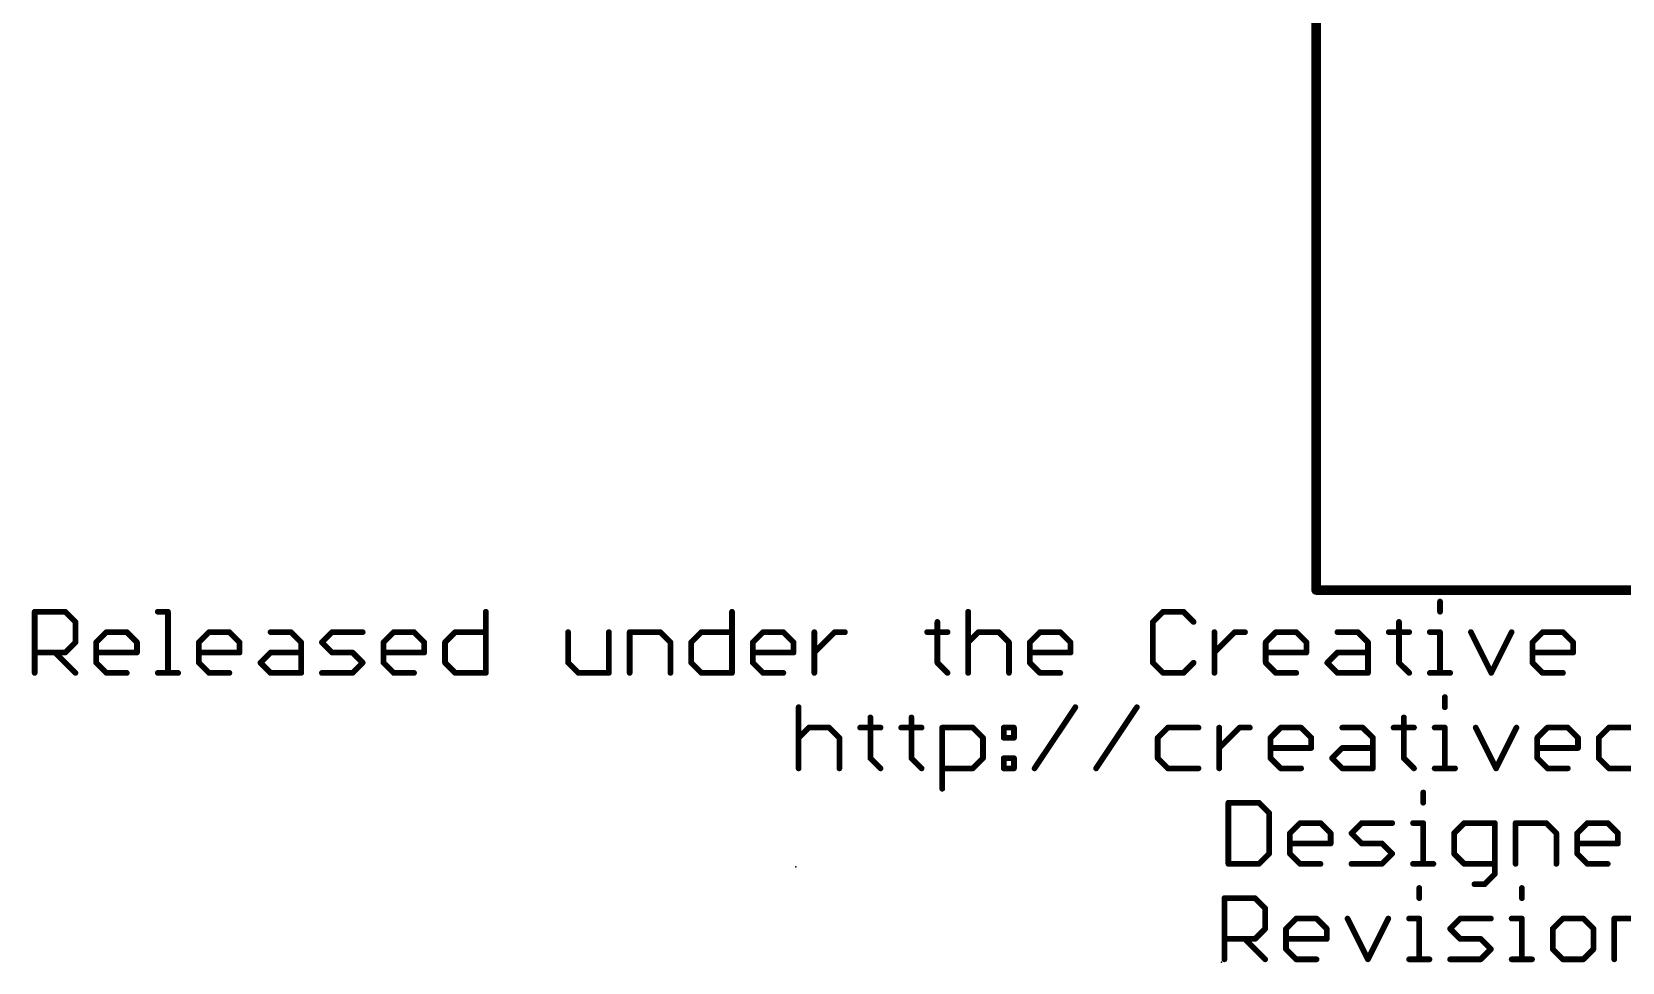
# Model space of a CAD drawing. Extents: x -25 to 82, y -26 to 60.
# Drawn here: x -24.66 to 17.64, y -25.4 to -0.65 of the extents above; entities that cross this region are included whole.
import ezdxf

# ---------------------------------------------------------------- set-up
doc = ezdxf.new("R2010")
doc.units = 0
for name, color, linetype in [('23', 53, 'CONTINUOUS'), ('27', 253, 'CONTINUOUS'), ('51', 53, 'CONTINUOUS')]:
    doc.layers.add(name, color=color, linetype=linetype)

msp = doc.modelspace()

# ---------------------------------------------------------------- linework, layer by layer
at = {"layer": '23'}
for p in [(-4.3405, -22.86), (6.985, -25.4)]:
    msp.add_point(p, dxfattribs=at)
at = {"layer": '27', "const_width": 0.1524}
for points in [[(-24.5843, -17.7038), (-24.5843, -16.0768)], [(-24.5843, -16.0768), (-23.7708, -16.0768)], [(-23.7708, -16.0768), (-23.4996, -16.348)], [(-21.3099, -16.0768), (-21.0388, -16.0768)], [(-21.0388, -16.0768), (-21.0388, -17.7038)], [(-12.5852, -16.0768), (-12.5852, -17.7038)], [(-6.0366, -16.0768), (-6.0366, -17.7038)], [(0.2459, -16.0768), (0.2459, -17.7038)], [(5.4286, -16.0768), (5.1574, -16.348)], [(5.9709, -16.0768), (5.4286, -16.0768)], [(6.2421, -16.348), (5.9709, -16.0768)], [(12.7958, -15.8056), (12.7958, -16.0768)], [(-23.4996, -16.348), (-23.4996, -16.8903)], [(-0.5743, -16.348), (-0.5743, -17.4326)], [(5.1574, -16.348), (5.1574, -17.4326)], [(11.7043, -16.348), (11.7043, -17.4326)], [(-23.4996, -16.8903), (-23.7708, -17.1615)], [(-22.9471, -16.8903), (-22.6759, -16.6191)], [(-22.9471, -17.4326), (-22.9471, -16.8903)], [(-22.6759, -16.6191), (-22.1336, -16.6191)], [(-22.1336, -16.6191), (-21.8624, -16.8903)], [(-21.8624, -16.8903), (-21.8624, -17.1615)], [(-20.2185, -16.8903), (-19.9473, -16.6191)], [(-20.2185, -17.4326), (-20.2185, -16.8903)], [(-19.9473, -16.6191), (-19.405, -16.6191)], [(-19.405, -16.6191), (-19.1338, -16.8903)], [(-19.1338, -16.8903), (-19.1338, -17.1615)], [(-18.3102, -16.6191), (-17.7679, -16.6191)], [(-17.7679, -16.6191), (-17.4967, -16.8903)], [(-17.4967, -16.8903), (-17.4967, -17.7038)], [(-16.9442, -16.8903), (-16.673, -16.6191)], [(-16.673, -17.1615), (-16.9442, -16.8903)], [(-16.673, -16.6191), (-15.8595, -16.6191)], [(-15.307, -16.8903), (-15.0359, -16.6191)], [(-15.307, -17.4326), (-15.307, -16.8903)], [(-15.0359, -16.6191), (-14.4935, -16.6191)], [(-14.4935, -16.6191), (-14.2224, -16.8903)], [(-14.2224, -16.8903), (-14.2224, -17.1615)], [(-13.6699, -16.8903), (-13.3987, -16.6191)], [(-13.6699, -17.4326), (-13.6699, -16.8903)], [(-13.3987, -16.6191), (-12.5852, -16.6191)], [(-10.3956, -16.6191), (-10.3956, -17.4326)], [(-9.3109, -17.7038), (-9.3109, -16.6191)], [(-8.7584, -17.7038), (-8.7584, -16.6191)], [(-8.7584, -16.6191), (-7.9449, -16.6191)], [(-7.9449, -16.6191), (-7.6738, -16.8903)], [(-7.6738, -16.8903), (-7.6738, -17.7038)], [(-7.1213, -16.8903), (-6.8501, -16.6191)], [(-7.1213, -17.4326), (-7.1213, -16.8903)], [(-6.8501, -16.6191), (-6.0366, -16.6191)], [(-5.4841, -16.8903), (-5.2129, -16.6191)], [(-5.4841, -17.4326), (-5.4841, -16.8903)], [(-5.2129, -16.6191), (-4.6706, -16.6191)], [(-4.6706, -16.6191), (-4.3994, -16.8903)], [(-4.3994, -16.8903), (-4.3994, -17.1615)], [(-3.8469, -17.7038), (-3.8469, -16.6191)], [(-3.8469, -17.1615), (-3.3046, -16.6191)], [(-3.3046, -16.6191), (-3.0335, -16.6191)], [(-0.8455, -16.6191), (-0.3032, -16.6191)], [(0.2459, -16.8903), (0.5171, -16.6191)], [(0.5171, -16.6191), (1.0594, -16.6191)], [(1.0594, -16.6191), (1.3306, -16.8903)], [(1.3306, -16.8903), (1.3306, -17.7038)], [(1.8831, -16.8903), (2.1543, -16.6191)], [(1.8831, -17.4326), (1.8831, -16.8903)], [(2.1543, -16.6191), (2.6966, -16.6191)], [(2.6966, -16.6191), (2.9678, -16.8903)], [(2.9678, -16.8903), (2.9678, -17.1615)], [(6.7946, -17.7038), (6.7946, -16.6191)], [(6.7946, -17.1615), (7.3369, -16.6191)], [(7.3369, -16.6191), (7.6081, -16.6191)], [(8.1589, -16.8903), (8.43, -16.6191)], [(8.1589, -17.4326), (8.1589, -16.8903)], [(8.43, -16.6191), (8.9724, -16.6191)], [(8.9724, -16.6191), (9.2435, -16.8903)], [(9.2435, -16.8903), (9.2435, -17.1615)], [(10.0672, -16.6191), (10.6095, -16.6191)], [(10.6095, -16.6191), (10.8807, -16.8903)], [(10.8807, -16.8903), (10.8807, -17.7038)], [(11.4332, -16.6191), (11.9755, -16.6191)], [(12.5246, -16.6191), (12.7958, -16.6191)], [(12.7958, -16.6191), (12.7958, -17.7038)], [(13.6161, -16.6191), (14.1584, -17.7038)], [(14.1584, -17.7038), (14.7007, -16.6191)], [(15.2532, -16.8903), (15.5244, -16.6191)], [(15.2532, -17.4326), (15.2532, -16.8903)], [(15.5244, -16.6191), (16.0667, -16.6191)], [(16.0667, -16.6191), (16.3379, -16.8903)], [(16.3379, -16.8903), (16.3379, -17.1615)], [(-23.7708, -17.1615), (-24.5843, -17.1615)], [(-24.0419, -17.1615), (-23.4996, -17.7038)], [(-21.8624, -17.1615), (-22.9471, -17.1615)], [(-19.1338, -17.1615), (-20.2185, -17.1615)], [(-18.5814, -17.4326), (-18.3102, -17.1615)], [(-18.3102, -17.1615), (-17.4967, -17.1615)], [(-16.1307, -17.1615), (-16.673, -17.1615)], [(-15.8595, -17.4326), (-16.1307, -17.1615)], [(-14.2224, -17.1615), (-15.307, -17.1615)], [(-4.3994, -17.1615), (-5.4841, -17.1615)], [(2.9678, -17.1615), (1.8831, -17.1615)], [(9.2435, -17.1615), (8.1589, -17.1615)], [(9.796, -17.4326), (10.0672, -17.1615)], [(10.0672, -17.1615), (10.8807, -17.1615)], [(16.3379, -17.1615), (15.2532, -17.1615)], [(-22.6759, -17.7038), (-22.9471, -17.4326)], [(-22.1336, -17.7038), (-22.6759, -17.7038)], [(-21.3099, -17.7038), (-20.7676, -17.7038)], [(-19.9473, -17.7038), (-20.2185, -17.4326)], [(-19.405, -17.7038), (-19.9473, -17.7038)], [(-18.3102, -17.7038), (-18.5814, -17.4326)], [(-17.4967, -17.7038), (-18.3102, -17.7038)], [(-16.9442, -17.7038), (-16.1307, -17.7038)], [(-16.1307, -17.7038), (-15.8595, -17.4326)], [(-15.0359, -17.7038), (-15.307, -17.4326)], [(-14.4935, -17.7038), (-15.0359, -17.7038)], [(-13.3987, -17.7038), (-13.6699, -17.4326)], [(-12.5852, -17.7038), (-13.3987, -17.7038)], [(-10.3956, -17.4326), (-10.1244, -17.7038)], [(-10.1244, -17.7038), (-9.3109, -17.7038)], [(-6.8501, -17.7038), (-7.1213, -17.4326)], [(-6.0366, -17.7038), (-6.8501, -17.7038)], [(-5.2129, -17.7038), (-5.4841, -17.4326)], [(-4.6706, -17.7038), (-5.2129, -17.7038)], [(-0.5743, -17.4326), (-0.3032, -17.7038)], [(2.1543, -17.7038), (1.8831, -17.4326)], [(2.6966, -17.7038), (2.1543, -17.7038)], [(5.1574, -17.4326), (5.4286, -17.7038)], [(5.4286, -17.7038), (5.9709, -17.7038)], [(5.9709, -17.7038), (6.2421, -17.4326)], [(8.43, -17.7038), (8.1589, -17.4326)], [(8.9724, -17.7038), (8.43, -17.7038)], [(10.0672, -17.7038), (9.796, -17.4326)], [(10.8807, -17.7038), (10.0672, -17.7038)], [(11.7043, -17.4326), (11.9755, -17.7038)], [(12.5246, -17.7038), (13.0669, -17.7038)], [(15.5244, -17.7038), (15.2532, -17.4326)], [(16.0667, -17.7038), (15.5244, -17.7038)], [(-4.2643, -18.6168), (-4.2643, -20.2438)], [(2.0115, -20.2438), (3.0962, -18.6168)], [(3.6487, -20.2438), (4.7333, -18.6168)], [(12.9242, -18.3456), (12.9242, -18.6168)], [(-2.3559, -18.888), (-2.3559, -19.9726)], [(-1.2645, -18.888), (-1.2645, -19.9726)], [(11.8328, -18.888), (11.8328, -19.9726)], [(-4.2643, -19.4303), (-3.9931, -19.1591)], [(-3.9931, -19.1591), (-3.4508, -19.1591)], [(-3.4508, -19.1591), (-3.1796, -19.4303)], [(-3.1796, -19.4303), (-3.1796, -20.2438)], [(-2.6271, -19.1591), (-2.0848, -19.1591)], [(-1.5357, -19.1591), (-0.9933, -19.1591)], [(-0.4442, -20.7861), (-0.4442, -19.1591)], [(-0.4442, -19.1591), (0.3693, -19.1591)], [(0.3693, -19.1591), (0.6404, -19.4303)], [(0.6404, -19.4303), (0.6404, -19.9726)], [(1.1929, -19.1591), (1.4641, -19.1591)], [(1.1929, -19.4303), (1.1929, -19.1591)], [(1.4641, -19.4303), (1.1929, -19.4303)], [(1.4641, -19.1591), (1.4641, -19.4303)], [(5.557, -19.1591), (5.2858, -19.4303)], [(5.2858, -19.4303), (5.2858, -19.9726)], [(6.3705, -19.1591), (5.557, -19.1591)], [(6.923, -20.2438), (6.923, -19.1591)], [(6.923, -19.7015), (7.4653, -19.1591)], [(7.4653, -19.1591), (7.7365, -19.1591)], [(8.2873, -19.4303), (8.5584, -19.1591)], [(8.2873, -19.9726), (8.2873, -19.4303)], [(8.5584, -19.1591), (9.1008, -19.1591)], [(9.1008, -19.1591), (9.3719, -19.4303)], [(9.3719, -19.4303), (9.3719, -19.7015)], [(10.1956, -19.1591), (10.7379, -19.1591)], [(10.7379, -19.1591), (11.0091, -19.4303)], [(11.0091, -19.4303), (11.0091, -20.2438)], [(11.5616, -19.1591), (12.1039, -19.1591)], [(12.653, -19.1591), (12.9242, -19.1591)], [(12.9242, -19.1591), (12.9242, -20.2438)], [(13.7445, -19.1591), (14.2868, -20.2438)], [(14.2868, -20.2438), (14.8291, -19.1591)], [(15.3816, -19.4303), (15.6528, -19.1591)], [(15.3816, -19.9726), (15.3816, -19.4303)], [(15.6528, -19.1591), (16.1951, -19.1591)], [(16.1951, -19.1591), (16.4663, -19.4303)], [(16.4663, -19.4303), (16.4663, -19.7015)], [(17.2899, -19.1591), (17.0188, -19.4303)], [(17.0188, -19.4303), (17.0188, -19.9726)], [(18.1034, -19.1591), (17.2899, -19.1591)], [(9.3719, -19.7015), (8.2873, -19.7015)], [(9.9244, -19.9726), (10.1956, -19.7015)], [(10.1956, -19.7015), (11.0091, -19.7015)], [(16.4663, -19.7015), (15.3816, -19.7015)], [(-2.3559, -19.9726), (-2.0848, -20.2438)], [(-1.2645, -19.9726), (-0.9933, -20.2438)], [(0.3693, -20.2438), (-0.4442, -20.2438)], [(0.6404, -19.9726), (0.3693, -20.2438)], [(1.1929, -19.9726), (1.4641, -19.9726)], [(1.1929, -20.2438), (1.1929, -19.9726)], [(1.4641, -20.2438), (1.1929, -20.2438)], [(1.4641, -19.9726), (1.4641, -20.2438)], [(5.2858, -19.9726), (5.557, -20.2438)], [(5.557, -20.2438), (6.3705, -20.2438)], [(8.5584, -20.2438), (8.2873, -19.9726)], [(9.1008, -20.2438), (8.5584, -20.2438)], [(10.1956, -20.2438), (9.9244, -19.9726)], [(11.0091, -20.2438), (10.1956, -20.2438)], [(11.8328, -19.9726), (12.1039, -20.2438)], [(12.653, -20.2438), (13.1954, -20.2438)], [(15.6528, -20.2438), (15.3816, -19.9726)], [(16.1951, -20.2438), (15.6528, -20.2438)], [(17.0188, -19.9726), (17.2899, -20.2438)], [(17.2899, -20.2438), (18.1034, -20.2438)], [(7.1657, -21.1568), (7.1657, -22.7838)], [(7.9792, -21.1568), (7.1657, -21.1568)], [(8.2504, -21.428), (7.9792, -21.1568)], [(12.3484, -20.8856), (12.3484, -21.1568)], [(8.2504, -22.5126), (8.2504, -21.428)], [(8.8029, -21.9703), (9.0741, -21.6991)], [(8.8029, -22.5126), (8.8029, -21.9703)], [(9.0741, -21.6991), (9.6164, -21.6991)], [(9.6164, -21.6991), (9.8876, -21.9703)], [(9.8876, -21.9703), (9.8876, -22.2415)], [(10.4401, -21.9703), (10.7112, -21.6991)], [(10.7112, -22.2415), (10.4401, -21.9703)], [(10.7112, -21.6991), (11.5247, -21.6991)], [(12.0772, -21.6991), (12.3484, -21.6991)], [(12.3484, -21.6991), (12.3484, -22.7838)], [(13.4398, -21.6991), (13.1687, -21.9703)], [(13.1687, -21.9703), (13.1687, -22.5126)], [(14.2533, -21.6991), (13.4398, -21.6991)], [(14.2533, -23.055), (14.2533, -21.6991)], [(14.8058, -22.7838), (14.8058, -21.6991)], [(14.8058, -21.6991), (15.6193, -21.6991)], [(15.6193, -21.6991), (15.8905, -21.9703)], [(15.8905, -21.9703), (15.8905, -22.7838)], [(16.443, -21.9703), (16.7141, -21.6991)], [(16.443, -22.5126), (16.443, -21.9703)], [(16.7141, -21.6991), (17.2565, -21.6991)], [(17.2565, -21.6991), (17.5276, -21.9703)], [(17.5276, -21.9703), (17.5276, -22.2415)], [(9.8876, -22.2415), (8.8029, -22.2415)], [(11.2536, -22.2415), (10.7112, -22.2415)], [(11.5247, -22.5126), (11.2536, -22.2415)], [(17.5276, -22.2415), (16.443, -22.2415)], [(7.1657, -22.7838), (7.9792, -22.7838)], [(7.9792, -22.7838), (8.2504, -22.5126)], [(9.0741, -22.7838), (8.8029, -22.5126)], [(9.6164, -22.7838), (9.0741, -22.7838)], [(10.4401, -22.7838), (11.2536, -22.7838)], [(11.2536, -22.7838), (11.5247, -22.5126)], [(12.0772, -22.7838), (12.6195, -22.7838)], [(13.1687, -22.5126), (13.4398, -22.7838)], [(13.4398, -22.7838), (14.2533, -22.7838)], [(16.7141, -22.7838), (16.443, -22.5126)], [(17.2565, -22.7838), (16.7141, -22.7838)], [(13.711, -23.3261), (13.9821, -23.3261)], [(13.9821, -23.3261), (14.2533, -23.055)], [(7.0612, -25.3238), (7.0612, -23.6968)], [(7.0612, -23.6968), (7.8747, -23.6968)], [(7.8747, -23.6968), (8.1459, -23.968)], [(12.2438, -23.4256), (12.2438, -23.6968)], [(14.9724, -23.4256), (14.9724, -23.6968)], [(8.1459, -23.968), (8.1459, -24.5103)], [(8.1459, -24.5103), (7.8747, -24.7815)], [(8.6984, -24.5103), (8.9695, -24.2391)], [(8.6984, -25.0526), (8.6984, -24.5103)], [(8.9695, -24.2391), (9.5119, -24.2391)], [(9.5119, -24.2391), (9.783, -24.5103)], [(9.783, -24.5103), (9.783, -24.7815)], [(10.3355, -24.2391), (10.8778, -25.3238)], [(10.8778, -25.3238), (11.4202, -24.2391)], [(11.9727, -24.2391), (12.2438, -24.2391)], [(12.2438, -24.2391), (12.2438, -25.3238)], [(13.0641, -24.5103), (13.3353, -24.2391)], [(13.3353, -24.7815), (13.0641, -24.5103)], [(13.3353, -24.2391), (14.1488, -24.2391)], [(14.7013, -24.2391), (14.9724, -24.2391)], [(14.9724, -24.2391), (14.9724, -25.3238)], [(16.0639, -24.2391), (15.7927, -24.5103)], [(15.7927, -24.5103), (15.7927, -25.0526)], [(16.6062, -24.2391), (16.0639, -24.2391)], [(16.8774, -24.5103), (16.6062, -24.2391)], [(16.8774, -25.0526), (16.8774, -24.5103)], [(17.4299, -25.3238), (17.4299, -24.2391)], [(17.4299, -24.2391), (18.2433, -24.2391)], [(7.8747, -24.7815), (7.0612, -24.7815)], [(7.6035, -24.7815), (8.1459, -25.3238)], [(9.783, -24.7815), (8.6984, -24.7815)], [(13.8776, -24.7815), (13.3353, -24.7815)], [(14.1488, -25.0526), (13.8776, -24.7815)], [(8.9695, -25.3238), (8.6984, -25.0526)], [(9.5119, -25.3238), (8.9695, -25.3238)], [(11.9727, -25.3238), (12.515, -25.3238)], [(13.0641, -25.3238), (13.8776, -25.3238)], [(13.8776, -25.3238), (14.1488, -25.0526)], [(14.7013, -25.3238), (15.2436, -25.3238)], [(15.7927, -25.0526), (16.0639, -25.3238)], [(16.0639, -25.3238), (16.6062, -25.3238)], [(16.6062, -25.3238), (16.8774, -25.0526)]]:
    msp.add_lwpolyline(points, dxfattribs=at)
at = {"layer": '27', "const_width": 0.0762}
for points in [[(-24.5462, -16.0768, 1), (-24.6224, -16.0768)], [(-24.5843, -16.0387, 1), (-24.5843, -16.1149)], [(-23.7438, -16.0499, 1), (-23.7977, -16.1038)], [(-23.7708, -16.1149, 1), (-23.7708, -16.0387)], [(-21.3099, -16.0387, 1), (-21.3099, -16.1149)], [(-21.0007, -16.0768, 1), (-21.0769, -16.0768)], [(-21.0388, -16.1149, 1), (-21.0388, -16.0387)], [(-12.5471, -16.0768, 1), (-12.6233, -16.0768)], [(-5.9985, -16.0768, 1), (-6.0747, -16.0768)], [(0.284, -16.0768, 1), (0.2078, -16.0768)], [(5.4286, -16.0387, 1), (5.4286, -16.1149)], [(5.4555, -16.1038, 1), (5.4016, -16.0499)], [(5.9978, -16.0499, 1), (5.944, -16.1038)], [(5.9709, -16.1149, 1), (5.9709, -16.0387)], [(12.8339, -15.8056, 1), (12.7577, -15.8056)], [(12.7577, -16.0768, 1), (12.8339, -16.0768)], [(-23.4615, -16.348, 1), (-23.5377, -16.348)], [(-23.5265, -16.3749, 1), (-23.4727, -16.321)], [(-0.5362, -16.348, 1), (-0.6124, -16.348)], [(5.1955, -16.348, 1), (5.1193, -16.348)], [(5.1305, -16.321, 1), (5.1844, -16.3749)], [(6.2151, -16.3749, 1), (6.269, -16.321)], [(11.7424, -16.348, 1), (11.6662, -16.348)], [(-23.5377, -16.8903, 1), (-23.4615, -16.8903)], [(-23.4727, -16.9172, 1), (-23.5265, -16.8634)], [(-22.909, -16.8903, 1), (-22.9852, -16.8903)], [(-22.974, -16.8634, 1), (-22.9202, -16.9172)], [(-22.6759, -16.581, 1), (-22.6759, -16.6572)], [(-22.649, -16.6461, 1), (-22.7029, -16.5922)], [(-22.1067, -16.5922, 1), (-22.1605, -16.6461)], [(-22.1336, -16.6572, 1), (-22.1336, -16.581)], [(-21.8243, -16.8903, 1), (-21.9005, -16.8903)], [(-21.8894, -16.9172, 1), (-21.8355, -16.8634)], [(-20.1804, -16.8903, 1), (-20.2566, -16.8903)], [(-20.2454, -16.8634, 1), (-20.1916, -16.9172)], [(-19.9473, -16.581, 1), (-19.9473, -16.6572)], [(-19.9204, -16.6461, 1), (-19.9743, -16.5922)], [(-19.3781, -16.5922, 1), (-19.432, -16.6461)], [(-19.405, -16.6572, 1), (-19.405, -16.581)], [(-19.0957, -16.8903, 1), (-19.1719, -16.8903)], [(-19.1608, -16.9172, 1), (-19.1069, -16.8634)], [(-18.3102, -16.581, 1), (-18.3102, -16.6572)], [(-17.7409, -16.5922, 1), (-17.7948, -16.6461)], [(-17.7679, -16.6572, 1), (-17.7679, -16.581)], [(-17.4586, -16.8903, 1), (-17.5348, -16.8903)], [(-17.5236, -16.9172, 1), (-17.4697, -16.8634)], [(-16.9173, -16.8634, 1), (-16.9711, -16.9172)], [(-16.9711, -16.8634, 1), (-16.9173, -16.9172)], [(-16.673, -16.581, 1), (-16.673, -16.6572)], [(-16.6461, -16.6461, 1), (-16.7, -16.5922)], [(-15.8595, -16.6572, 1), (-15.8595, -16.581)], [(-15.2689, -16.8903, 1), (-15.3451, -16.8903)], [(-15.334, -16.8634, 1), (-15.2801, -16.9172)], [(-15.0359, -16.581, 1), (-15.0359, -16.6572)], [(-15.0089, -16.6461, 1), (-15.0628, -16.5922)], [(-14.4666, -16.5922, 1), (-14.5205, -16.6461)], [(-14.4935, -16.6572, 1), (-14.4935, -16.581)], [(-14.1843, -16.8903, 1), (-14.2605, -16.8903)], [(-14.2493, -16.9172, 1), (-14.1954, -16.8634)], [(-13.6318, -16.8903, 1), (-13.708, -16.8903)], [(-13.6968, -16.8634, 1), (-13.6429, -16.9172)], [(-13.3987, -16.581, 1), (-13.3987, -16.6572)], [(-13.3718, -16.6461, 1), (-13.4257, -16.5922)], [(-12.5852, -16.6572, 1), (-12.5852, -16.581)], [(-10.3575, -16.6191, 1), (-10.4337, -16.6191)], [(-9.2728, -16.6191, 1), (-9.349, -16.6191)], [(-8.7203, -16.6191, 1), (-8.7965, -16.6191)], [(-8.7584, -16.581, 1), (-8.7584, -16.6572)], [(-7.918, -16.5922, 1), (-7.9719, -16.6461)], [(-7.9449, -16.6572, 1), (-7.9449, -16.581)], [(-7.6357, -16.8903, 1), (-7.7119, -16.8903)], [(-7.7007, -16.9172, 1), (-7.6468, -16.8634)], [(-7.0832, -16.8903, 1), (-7.1594, -16.8903)], [(-7.1482, -16.8634, 1), (-7.0943, -16.9172)], [(-6.8501, -16.581, 1), (-6.8501, -16.6572)], [(-6.8232, -16.6461, 1), (-6.877, -16.5922)], [(-6.0366, -16.6572, 1), (-6.0366, -16.581)], [(-5.446, -16.8903, 1), (-5.5222, -16.8903)], [(-5.511, -16.8634, 1), (-5.4572, -16.9172)], [(-5.2129, -16.581, 1), (-5.2129, -16.6572)], [(-5.186, -16.6461, 1), (-5.2399, -16.5922)], [(-4.6437, -16.5922, 1), (-4.6975, -16.6461)], [(-4.6706, -16.6572, 1), (-4.6706, -16.581)], [(-4.3613, -16.8903, 1), (-4.4375, -16.8903)], [(-4.4264, -16.9172, 1), (-4.3725, -16.8634)], [(-3.8088, -16.6191, 1), (-3.885, -16.6191)], [(-3.3046, -16.581, 1), (-3.3046, -16.6572)], [(-3.2777, -16.6461, 1), (-3.3316, -16.5922)], [(-3.0335, -16.6572, 1), (-3.0335, -16.581)], [(-0.8455, -16.581, 1), (-0.8455, -16.6572)], [(-0.3032, -16.6572, 1), (-0.3032, -16.581)], [(0.219, -16.8634, 1), (0.2729, -16.9172)], [(0.5171, -16.581, 1), (0.5171, -16.6572)], [(0.5441, -16.6461, 1), (0.4902, -16.5922)], [(1.0864, -16.5922, 1), (1.0325, -16.6461)], [(1.0594, -16.6572, 1), (1.0594, -16.581)], [(1.3687, -16.8903, 1), (1.2925, -16.8903)], [(1.3037, -16.9172, 1), (1.3575, -16.8634)], [(1.9212, -16.8903, 1), (1.845, -16.8903)], [(1.8562, -16.8634, 1), (1.91, -16.9172)], [(2.1543, -16.581, 1), (2.1543, -16.6572)], [(2.1812, -16.6461, 1), (2.1273, -16.5922)], [(2.7235, -16.5922, 1), (2.6697, -16.6461)], [(2.6966, -16.6572, 1), (2.6966, -16.581)], [(3.0059, -16.8903, 1), (2.9297, -16.8903)], [(2.9408, -16.9172, 1), (2.9947, -16.8634)], [(6.8327, -16.6191, 1), (6.7565, -16.6191)], [(7.3369, -16.581, 1), (7.3369, -16.6572)], [(7.3638, -16.6461, 1), (7.31, -16.5922)], [(7.6081, -16.6572, 1), (7.6081, -16.581)], [(8.197, -16.8903, 1), (8.1208, -16.8903)], [(8.1319, -16.8634, 1), (8.1858, -16.9172)], [(8.43, -16.581, 1), (8.43, -16.6572)], [(8.457, -16.6461, 1), (8.4031, -16.5922)], [(8.9993, -16.5922, 1), (8.9454, -16.6461)], [(8.9724, -16.6572, 1), (8.9724, -16.581)], [(9.2816, -16.8903, 1), (9.2054, -16.8903)], [(9.2166, -16.9172, 1), (9.2705, -16.8634)], [(10.0672, -16.581, 1), (10.0672, -16.6572)], [(10.6365, -16.5922, 1), (10.5826, -16.6461)], [(10.6095, -16.6572, 1), (10.6095, -16.581)], [(10.9188, -16.8903, 1), (10.8426, -16.8903)], [(10.8537, -16.9172, 1), (10.9076, -16.8634)], [(11.4332, -16.581, 1), (11.4332, -16.6572)], [(11.9755, -16.6572, 1), (11.9755, -16.581)], [(12.5246, -16.581, 1), (12.5246, -16.6572)], [(12.8339, -16.6191, 1), (12.7577, -16.6191)], [(12.7958, -16.6572, 1), (12.7958, -16.581)], [(13.6501, -16.6021, 1), (13.582, -16.6362)], [(14.7348, -16.6362, 1), (14.6666, -16.6021)], [(15.2913, -16.8903, 1), (15.2151, -16.8903)], [(15.2263, -16.8634, 1), (15.2802, -16.9172)], [(15.5244, -16.581, 1), (15.5244, -16.6572)], [(15.5513, -16.6461, 1), (15.4974, -16.5922)], [(16.0936, -16.5922, 1), (16.0398, -16.6461)], [(16.0667, -16.6572, 1), (16.0667, -16.581)], [(16.376, -16.8903, 1), (16.2998, -16.8903)], [(16.3109, -16.9172, 1), (16.3648, -16.8634)], [(-24.5843, -17.1234, 1), (-24.5843, -17.1996)], [(-24.015, -17.1345, 1), (-24.0689, -17.1884)], [(-23.7977, -17.1345, 1), (-23.7438, -17.1884)], [(-23.7708, -17.1996, 1), (-23.7708, -17.1234)], [(-22.9471, -17.1234, 1), (-22.9471, -17.1996)], [(-21.9005, -17.1615, 1), (-21.8243, -17.1615)], [(-21.8624, -17.1996, 1), (-21.8624, -17.1234)], [(-20.2185, -17.1234, 1), (-20.2185, -17.1996)], [(-19.1719, -17.1615, 1), (-19.0957, -17.1615)], [(-19.1338, -17.1996, 1), (-19.1338, -17.1234)], [(-18.3102, -17.1234, 1), (-18.3102, -17.1996)], [(-18.2832, -17.1884, 1), (-18.3371, -17.1345)], [(-17.4967, -17.1996, 1), (-17.4967, -17.1234)], [(-16.673, -17.1234, 1), (-16.673, -17.1996)], [(-16.7, -17.1884, 1), (-16.6461, -17.1345)], [(-16.1038, -17.1345, 1), (-16.1576, -17.1884)], [(-16.1307, -17.1996, 1), (-16.1307, -17.1234)], [(-15.307, -17.1234, 1), (-15.307, -17.1996)], [(-14.2605, -17.1615, 1), (-14.1843, -17.1615)], [(-14.2224, -17.1996, 1), (-14.2224, -17.1234)], [(-5.4841, -17.1234, 1), (-5.4841, -17.1996)], [(-4.4375, -17.1615, 1), (-4.3613, -17.1615)], [(-4.3994, -17.1996, 1), (-4.3994, -17.1234)], [(-3.8739, -17.1345, 1), (-3.82, -17.1884)], [(1.8831, -17.1234, 1), (1.8831, -17.1996)], [(2.9297, -17.1615, 1), (3.0059, -17.1615)], [(2.9678, -17.1996, 1), (2.9678, -17.1234)], [(6.7676, -17.1345, 1), (6.8215, -17.1884)], [(8.1589, -17.1234, 1), (8.1589, -17.1996)], [(9.2054, -17.1615, 1), (9.2816, -17.1615)], [(9.2435, -17.1996, 1), (9.2435, -17.1234)], [(10.0672, -17.1234, 1), (10.0672, -17.1996)], [(10.0941, -17.1884, 1), (10.0402, -17.1345)], [(10.8807, -17.1996, 1), (10.8807, -17.1234)], [(15.2532, -17.1234, 1), (15.2532, -17.1996)], [(16.2998, -17.1615, 1), (16.376, -17.1615)], [(16.3379, -17.1996, 1), (16.3379, -17.1234)], [(-24.6224, -17.7038, 1), (-24.5462, -17.7038)], [(-23.5265, -17.7307, 1), (-23.4727, -17.6769)], [(-22.9202, -17.4057, 1), (-22.974, -17.4596)], [(-22.9852, -17.4326, 1), (-22.909, -17.4326)], [(-22.6759, -17.6657, 1), (-22.6759, -17.7419)], [(-22.7029, -17.7307, 1), (-22.649, -17.6769)], [(-22.1336, -17.7419, 1), (-22.1336, -17.6657)], [(-21.3099, -17.6657, 1), (-21.3099, -17.7419)], [(-21.0769, -17.7038, 1), (-21.0007, -17.7038)], [(-20.7676, -17.7419, 1), (-20.7676, -17.6657)], [(-20.1916, -17.4057, 1), (-20.2454, -17.4596)], [(-20.2566, -17.4326, 1), (-20.1804, -17.4326)], [(-19.9473, -17.6657, 1), (-19.9473, -17.7419)], [(-19.9743, -17.7307, 1), (-19.9204, -17.6769)], [(-19.405, -17.7419, 1), (-19.405, -17.6657)], [(-18.5544, -17.4057, 1), (-18.6083, -17.4596)], [(-18.6083, -17.4057, 1), (-18.5544, -17.4596)], [(-18.3102, -17.6657, 1), (-18.3102, -17.7419)], [(-18.3371, -17.7307, 1), (-18.2832, -17.6769)], [(-17.5348, -17.7038, 1), (-17.4586, -17.7038)], [(-17.4967, -17.7419, 1), (-17.4967, -17.6657)], [(-16.9442, -17.6657, 1), (-16.9442, -17.7419)], [(-16.1576, -17.6769, 1), (-16.1038, -17.7307)], [(-16.1307, -17.7419, 1), (-16.1307, -17.6657)], [(-15.8326, -17.4596, 1), (-15.8865, -17.4057)], [(-15.8865, -17.4596, 1), (-15.8326, -17.4057)], [(-15.2801, -17.4057, 1), (-15.334, -17.4596)], [(-15.3451, -17.4326, 1), (-15.2689, -17.4326)], [(-15.0359, -17.6657, 1), (-15.0359, -17.7419)], [(-15.0628, -17.7307, 1), (-15.0089, -17.6769)], [(-14.4935, -17.7419, 1), (-14.4935, -17.6657)], [(-13.6429, -17.4057, 1), (-13.6968, -17.4596)], [(-13.708, -17.4326, 1), (-13.6318, -17.4326)], [(-13.3987, -17.6657, 1), (-13.3987, -17.7419)], [(-13.4257, -17.7307, 1), (-13.3718, -17.6769)], [(-12.6233, -17.7038, 1), (-12.5471, -17.7038)], [(-12.5852, -17.7419, 1), (-12.5852, -17.6657)], [(-10.3686, -17.4057, 1), (-10.4225, -17.4596)], [(-10.4337, -17.4326, 1), (-10.3575, -17.4326)], [(-10.1244, -17.6657, 1), (-10.1244, -17.7419)], [(-10.1513, -17.7307, 1), (-10.0975, -17.6769)], [(-9.349, -17.7038, 1), (-9.2728, -17.7038)], [(-9.3109, -17.7419, 1), (-9.3109, -17.6657)], [(-8.7965, -17.7038, 1), (-8.7203, -17.7038)], [(-7.7119, -17.7038, 1), (-7.6357, -17.7038)], [(-7.0943, -17.4057, 1), (-7.1482, -17.4596)], [(-7.1594, -17.4326, 1), (-7.0832, -17.4326)], [(-6.8501, -17.6657, 1), (-6.8501, -17.7419)], [(-6.877, -17.7307, 1), (-6.8232, -17.6769)], [(-6.0747, -17.7038, 1), (-5.9985, -17.7038)], [(-6.0366, -17.7419, 1), (-6.0366, -17.6657)], [(-5.4572, -17.4057, 1), (-5.511, -17.4596)], [(-5.5222, -17.4326, 1), (-5.446, -17.4326)], [(-5.2129, -17.6657, 1), (-5.2129, -17.7419)], [(-5.2399, -17.7307, 1), (-5.186, -17.6769)], [(-4.6706, -17.7419, 1), (-4.6706, -17.6657)], [(-3.885, -17.7038, 1), (-3.8088, -17.7038)], [(-0.5474, -17.4057, 1), (-0.6013, -17.4596)], [(-0.6124, -17.4326, 1), (-0.5362, -17.4326)], [(-0.3301, -17.7307, 1), (-0.2762, -17.6769)], [(0.2078, -17.7038, 1), (0.284, -17.7038)], [(1.2925, -17.7038, 1), (1.3687, -17.7038)], [(1.91, -17.4057, 1), (1.8562, -17.4596)], [(1.845, -17.4326, 1), (1.9212, -17.4326)], [(2.1543, -17.6657, 1), (2.1543, -17.7419)], [(2.1273, -17.7307, 1), (2.1812, -17.6769)], [(2.6966, -17.7419, 1), (2.6966, -17.6657)], [(5.1844, -17.4057, 1), (5.1305, -17.4596)], [(5.1193, -17.4326, 1), (5.1955, -17.4326)], [(5.4286, -17.6657, 1), (5.4286, -17.7419)], [(5.4016, -17.7307, 1), (5.4555, -17.6769)], [(5.944, -17.6769, 1), (5.9978, -17.7307)], [(5.9709, -17.7419, 1), (5.9709, -17.6657)], [(6.269, -17.4596, 1), (6.2151, -17.4057)], [(6.7565, -17.7038, 1), (6.8327, -17.7038)], [(8.1858, -17.4057, 1), (8.1319, -17.4596)], [(8.1208, -17.4326, 1), (8.197, -17.4326)], [(8.43, -17.6657, 1), (8.43, -17.7419)], [(8.4031, -17.7307, 1), (8.457, -17.6769)], [(8.9724, -17.7419, 1), (8.9724, -17.6657)], [(9.823, -17.4057, 1), (9.7691, -17.4596)], [(9.7691, -17.4057, 1), (9.823, -17.4596)], [(10.0672, -17.6657, 1), (10.0672, -17.7419)], [(10.0402, -17.7307, 1), (10.0941, -17.6769)], [(10.8426, -17.7038, 1), (10.9188, -17.7038)], [(10.8807, -17.7419, 1), (10.8807, -17.6657)], [(11.7313, -17.4057, 1), (11.6774, -17.4596)], [(11.6662, -17.4326, 1), (11.7424, -17.4326)], [(11.9486, -17.7307, 1), (12.0024, -17.6769)], [(12.5246, -17.6657, 1), (12.5246, -17.7419)], [(12.7577, -17.7038, 1), (12.8339, -17.7038)], [(13.0669, -17.7419, 1), (13.0669, -17.6657)], [(14.1243, -17.6868, 1), (14.1925, -17.7208)], [(14.1243, -17.7208, 1), (14.1925, -17.6868)], [(15.2802, -17.4057, 1), (15.2263, -17.4596)], [(15.2151, -17.4326, 1), (15.2913, -17.4326)], [(15.5244, -17.6657, 1), (15.5244, -17.7419)], [(15.4974, -17.7307, 1), (15.5513, -17.6769)], [(16.0667, -17.7419, 1), (16.0667, -17.6657)], [(-4.2262, -18.6168, 1), (-4.3024, -18.6168)], [(3.1279, -18.6379, 1), (3.0645, -18.5957)], [(4.765, -18.6379, 1), (4.7016, -18.5957)], [(12.9623, -18.3456, 1), (12.8861, -18.3456)], [(12.8861, -18.6168, 1), (12.9623, -18.6168)], [(-2.3178, -18.888, 1), (-2.394, -18.888)], [(-1.2264, -18.888, 1), (-1.3026, -18.888)], [(11.8709, -18.888, 1), (11.7947, -18.888)], [(-4.2912, -19.4034, 1), (-4.2373, -19.4572)], [(-3.9931, -19.121, 1), (-3.9931, -19.1972)], [(-3.9662, -19.1861, 1), (-4.02, -19.1322)], [(-3.4238, -19.1322, 1), (-3.4777, -19.1861)], [(-3.4508, -19.1972, 1), (-3.4508, -19.121)], [(-3.1415, -19.4303, 1), (-3.2177, -19.4303)], [(-3.2065, -19.4572, 1), (-3.1527, -19.4034)], [(-2.6271, -19.121, 1), (-2.6271, -19.1972)], [(-2.0848, -19.1972, 1), (-2.0848, -19.121)], [(-1.5357, -19.121, 1), (-1.5357, -19.1972)], [(-0.9933, -19.1972, 1), (-0.9933, -19.121)], [(-0.4061, -19.1591, 1), (-0.4823, -19.1591)], [(-0.4442, -19.121, 1), (-0.4442, -19.1972)], [(0.3962, -19.1322, 1), (0.3423, -19.1861)], [(0.3693, -19.1972, 1), (0.3693, -19.121)], [(0.6785, -19.4303, 1), (0.6023, -19.4303)], [(0.6135, -19.4572, 1), (0.6674, -19.4034)], [(1.1929, -19.121, 1), (1.1929, -19.1972)], [(1.231, -19.1591, 1), (1.1548, -19.1591)], [(1.1929, -19.3922, 1), (1.1929, -19.4684)], [(1.1548, -19.4303, 1), (1.231, -19.4303)], [(1.5022, -19.1591, 1), (1.426, -19.1591)], [(1.426, -19.4303, 1), (1.5022, -19.4303)], [(1.4641, -19.1972, 1), (1.4641, -19.121)], [(1.4641, -19.4684, 1), (1.4641, -19.3922)], [(5.3239, -19.4303, 1), (5.2477, -19.4303)], [(5.2589, -19.4034, 1), (5.3128, -19.4572)], [(5.557, -19.121, 1), (5.557, -19.1972)], [(5.5839, -19.1861, 1), (5.53, -19.1322)], [(6.3705, -19.1972, 1), (6.3705, -19.121)], [(6.9611, -19.1591, 1), (6.8849, -19.1591)], [(7.4653, -19.121, 1), (7.4653, -19.1972)], [(7.4922, -19.1861, 1), (7.4384, -19.1322)], [(7.7365, -19.1972, 1), (7.7365, -19.121)], [(8.3254, -19.4303, 1), (8.2492, -19.4303)], [(8.2603, -19.4034, 1), (8.3142, -19.4572)], [(8.5584, -19.121, 1), (8.5584, -19.1972)], [(8.5854, -19.1861, 1), (8.5315, -19.1322)], [(9.1277, -19.1322, 1), (9.0738, -19.1861)], [(9.1008, -19.1972, 1), (9.1008, -19.121)], [(9.41, -19.4303, 1), (9.3338, -19.4303)], [(9.345, -19.4572, 1), (9.3989, -19.4034)], [(10.1956, -19.121, 1), (10.1956, -19.1972)], [(10.7649, -19.1322, 1), (10.711, -19.1861)], [(10.7379, -19.1972, 1), (10.7379, -19.121)], [(11.0472, -19.4303, 1), (10.971, -19.4303)], [(10.9821, -19.4572, 1), (11.036, -19.4034)], [(11.5616, -19.121, 1), (11.5616, -19.1972)], [(12.1039, -19.1972, 1), (12.1039, -19.121)], [(12.653, -19.121, 1), (12.653, -19.1972)], [(12.9623, -19.1591, 1), (12.8861, -19.1591)], [(12.9242, -19.1972, 1), (12.9242, -19.121)], [(13.7785, -19.1421, 1), (13.7104, -19.1762)], [(14.8632, -19.1762, 1), (14.795, -19.1421)], [(15.4197, -19.4303, 1), (15.3435, -19.4303)], [(15.3547, -19.4034, 1), (15.4086, -19.4572)], [(15.6528, -19.121, 1), (15.6528, -19.1972)], [(15.6797, -19.1861, 1), (15.6258, -19.1322)], [(16.2221, -19.1322, 1), (16.1682, -19.1861)], [(16.1951, -19.1972, 1), (16.1951, -19.121)], [(16.5044, -19.4303, 1), (16.4282, -19.4303)], [(16.4393, -19.4572, 1), (16.4932, -19.4034)], [(17.0569, -19.4303, 1), (16.9807, -19.4303)], [(16.9918, -19.4034, 1), (17.0457, -19.4572)], [(17.2899, -19.121, 1), (17.2899, -19.1972)], [(17.3169, -19.1861, 1), (17.263, -19.1322)], [(6.896, -19.6745, 1), (6.9499, -19.7284)], [(8.2873, -19.6634, 1), (8.2873, -19.7396)], [(9.3338, -19.7015, 1), (9.41, -19.7015)], [(9.3719, -19.7396, 1), (9.3719, -19.6634)], [(10.1956, -19.6634, 1), (10.1956, -19.7396)], [(10.2225, -19.7284, 1), (10.1687, -19.6745)], [(11.0091, -19.7396, 1), (11.0091, -19.6634)], [(15.3816, -19.6634, 1), (15.3816, -19.7396)], [(16.4282, -19.7015, 1), (16.5044, -19.7015)], [(16.4663, -19.7396, 1), (16.4663, -19.6634)], [(-4.3024, -20.2438, 1), (-4.2262, -20.2438)], [(-3.2177, -20.2438, 1), (-3.1415, -20.2438)], [(-2.329, -19.9457, 1), (-2.3829, -19.9996)], [(-2.394, -19.9726, 1), (-2.3178, -19.9726)], [(-2.1117, -20.2707, 1), (-2.0578, -20.2169)], [(-1.2376, -19.9457, 1), (-1.2914, -19.9996)], [(-1.3026, -19.9726, 1), (-1.2264, -19.9726)], [(-1.0203, -20.2707, 1), (-0.9664, -20.2169)], [(-0.4442, -20.2057, 1), (-0.4442, -20.2819)], [(0.3423, -20.2169, 1), (0.3962, -20.2707)], [(0.3693, -20.2819, 1), (0.3693, -20.2057)], [(0.6023, -19.9726, 1), (0.6785, -19.9726)], [(0.6674, -19.9996, 1), (0.6135, -19.9457)], [(1.1929, -19.9345, 1), (1.1929, -20.0107)], [(1.231, -19.9726, 1), (1.1548, -19.9726)], [(1.1929, -20.2057, 1), (1.1929, -20.2819)], [(1.1548, -20.2438, 1), (1.231, -20.2438)], [(1.5022, -19.9726, 1), (1.426, -19.9726)], [(1.426, -20.2438, 1), (1.5022, -20.2438)], [(1.4641, -20.0107, 1), (1.4641, -19.9345)], [(1.4641, -20.2819, 1), (1.4641, -20.2057)], [(1.9798, -20.2227, 1), (2.0432, -20.2649)], [(3.617, -20.2227, 1), (3.6804, -20.2649)], [(5.3128, -19.9457, 1), (5.2589, -19.9996)], [(5.2477, -19.9726, 1), (5.3239, -19.9726)], [(5.557, -20.2057, 1), (5.557, -20.2819)], [(5.53, -20.2707, 1), (5.5839, -20.2169)], [(6.3705, -20.2819, 1), (6.3705, -20.2057)], [(6.8849, -20.2438, 1), (6.9611, -20.2438)], [(8.3142, -19.9457, 1), (8.2603, -19.9996)], [(8.2492, -19.9726, 1), (8.3254, -19.9726)], [(8.5584, -20.2057, 1), (8.5584, -20.2819)], [(8.5315, -20.2707, 1), (8.5854, -20.2169)], [(9.1008, -20.2819, 1), (9.1008, -20.2057)], [(9.9514, -19.9457, 1), (9.8975, -19.9996)], [(9.8975, -19.9457, 1), (9.9514, -19.9996)], [(10.1956, -20.2057, 1), (10.1956, -20.2819)], [(10.1687, -20.2707, 1), (10.2225, -20.2169)], [(10.971, -20.2438, 1), (11.0472, -20.2438)], [(11.0091, -20.2819, 1), (11.0091, -20.2057)], [(11.8597, -19.9457, 1), (11.8058, -19.9996)], [(11.7947, -19.9726, 1), (11.8709, -19.9726)], [(12.077, -20.2707, 1), (12.1309, -20.2169)], [(12.653, -20.2057, 1), (12.653, -20.2819)], [(12.8861, -20.2438, 1), (12.9623, -20.2438)], [(13.1954, -20.2819, 1), (13.1954, -20.2057)], [(14.2527, -20.2268, 1), (14.3209, -20.2608)], [(14.2527, -20.2608, 1), (14.3209, -20.2268)], [(15.4086, -19.9457, 1), (15.3547, -19.9996)], [(15.3435, -19.9726, 1), (15.4197, -19.9726)], [(15.6528, -20.2057, 1), (15.6528, -20.2819)], [(15.6258, -20.2707, 1), (15.6797, -20.2169)], [(16.1951, -20.2819, 1), (16.1951, -20.2057)], [(17.0457, -19.9457, 1), (16.9918, -19.9996)], [(16.9807, -19.9726, 1), (17.0569, -19.9726)], [(17.2899, -20.2057, 1), (17.2899, -20.2819)], [(17.263, -20.2707, 1), (17.3169, -20.2169)], [(-0.4823, -20.7861, 1), (-0.4061, -20.7861)], [(7.2038, -21.1568, 1), (7.1276, -21.1568)], [(7.1657, -21.1187, 1), (7.1657, -21.1949)], [(8.0062, -21.1299, 1), (7.9523, -21.1838)], [(7.9792, -21.1949, 1), (7.9792, -21.1187)], [(12.3865, -20.8856, 1), (12.3103, -20.8856)], [(12.3103, -21.1568, 1), (12.3865, -21.1568)], [(8.2885, -21.428, 1), (8.2123, -21.428)], [(8.2235, -21.4549, 1), (8.2773, -21.401)], [(8.841, -21.9703, 1), (8.7648, -21.9703)], [(8.776, -21.9434, 1), (8.8298, -21.9972)], [(9.0741, -21.661, 1), (9.0741, -21.7372)], [(9.101, -21.7261, 1), (9.0471, -21.6722)], [(9.6433, -21.6722, 1), (9.5895, -21.7261)], [(9.6164, -21.7372, 1), (9.6164, -21.661)], [(9.9257, -21.9703, 1), (9.8495, -21.9703)], [(9.8606, -21.9972, 1), (9.9145, -21.9434)], [(10.467, -21.9434, 1), (10.4131, -21.9972)], [(10.4131, -21.9434, 1), (10.467, -21.9972)], [(10.7112, -21.661, 1), (10.7112, -21.7372)], [(10.7382, -21.7261, 1), (10.6843, -21.6722)], [(11.5247, -21.7372, 1), (11.5247, -21.661)], [(12.0772, -21.661, 1), (12.0772, -21.7372)], [(12.3865, -21.6991, 1), (12.3103, -21.6991)], [(12.3484, -21.7372, 1), (12.3484, -21.661)], [(13.2068, -21.9703, 1), (13.1306, -21.9703)], [(13.1417, -21.9434, 1), (13.1956, -21.9972)], [(13.4398, -21.661, 1), (13.4398, -21.7372)], [(13.4668, -21.7261, 1), (13.4129, -21.6722)], [(14.2914, -21.6991, 1), (14.2152, -21.6991)], [(14.2533, -21.7372, 1), (14.2533, -21.661)], [(14.8439, -21.6991, 1), (14.7677, -21.6991)], [(14.8058, -21.661, 1), (14.8058, -21.7372)], [(15.6462, -21.6722, 1), (15.5924, -21.7261)], [(15.6193, -21.7372, 1), (15.6193, -21.661)], [(15.9286, -21.9703, 1), (15.8524, -21.9703)], [(15.8635, -21.9972, 1), (15.9174, -21.9434)], [(16.4811, -21.9703, 1), (16.4049, -21.9703)], [(16.416, -21.9434, 1), (16.4699, -21.9972)], [(16.7141, -21.661, 1), (16.7141, -21.7372)], [(16.7411, -21.7261, 1), (16.6872, -21.6722)], [(17.2834, -21.6722, 1), (17.2295, -21.7261)], [(17.2565, -21.7372, 1), (17.2565, -21.661)], [(17.5657, -21.9703, 1), (17.4895, -21.9703)], [(17.5007, -21.9972, 1), (17.5546, -21.9434)], [(8.8029, -22.2034, 1), (8.8029, -22.2796)], [(9.8495, -22.2415, 1), (9.9257, -22.2415)], [(9.8876, -22.2796, 1), (9.8876, -22.2034)], [(10.7112, -22.2034, 1), (10.7112, -22.2796)], [(10.6843, -22.2684, 1), (10.7382, -22.2145)], [(11.2805, -22.2145, 1), (11.2266, -22.2684)], [(11.2536, -22.2796, 1), (11.2536, -22.2034)], [(16.443, -22.2034, 1), (16.443, -22.2796)], [(17.4895, -22.2415, 1), (17.5657, -22.2415)], [(17.5276, -22.2796, 1), (17.5276, -22.2034)], [(7.1657, -22.7457, 1), (7.1657, -22.8219)], [(7.1276, -22.7838, 1), (7.2038, -22.7838)], [(7.9523, -22.7569, 1), (8.0062, -22.8107)], [(7.9792, -22.8219, 1), (7.9792, -22.7457)], [(8.2123, -22.5126, 1), (8.2885, -22.5126)], [(8.2773, -22.5396, 1), (8.2235, -22.4857)], [(8.8298, -22.4857, 1), (8.776, -22.5396)], [(8.7648, -22.5126, 1), (8.841, -22.5126)], [(9.0741, -22.7457, 1), (9.0741, -22.8219)], [(9.0471, -22.8107, 1), (9.101, -22.7569)], [(9.6164, -22.8219, 1), (9.6164, -22.7457)], [(10.4401, -22.7457, 1), (10.4401, -22.8219)], [(11.2266, -22.7569, 1), (11.2805, -22.8107)], [(11.2536, -22.8219, 1), (11.2536, -22.7457)], [(11.5517, -22.5396, 1), (11.4978, -22.4857)], [(11.4978, -22.5396, 1), (11.5517, -22.4857)], [(12.0772, -22.7457, 1), (12.0772, -22.8219)], [(12.3103, -22.7838, 1), (12.3865, -22.7838)], [(12.6195, -22.8219, 1), (12.6195, -22.7457)], [(13.1956, -22.4857, 1), (13.1417, -22.5396)], [(13.1306, -22.5126, 1), (13.2068, -22.5126)], [(13.4398, -22.7457, 1), (13.4398, -22.8219)], [(13.4129, -22.8107, 1), (13.4668, -22.7569)], [(14.2533, -22.8219, 1), (14.2533, -22.7457)], [(14.7677, -22.7838, 1), (14.8439, -22.7838)], [(15.8524, -22.7838, 1), (15.9286, -22.7838)], [(16.4699, -22.4857, 1), (16.416, -22.5396)], [(16.4049, -22.5126, 1), (16.4811, -22.5126)], [(16.7141, -22.7457, 1), (16.7141, -22.8219)], [(16.6872, -22.8107, 1), (16.7411, -22.7569)], [(17.2565, -22.8219, 1), (17.2565, -22.7457)], [(13.711, -23.288, 1), (13.711, -23.3642)], [(13.9552, -23.2992, 1), (14.0091, -23.3531)], [(13.9821, -23.3642, 1), (13.9821, -23.288)], [(14.2152, -23.055, 1), (14.2914, -23.055)], [(14.2803, -23.0819, 1), (14.2264, -23.028)], [(7.0993, -23.6968, 1), (7.0231, -23.6968)], [(7.0612, -23.6587, 1), (7.0612, -23.7349)], [(7.9016, -23.6699, 1), (7.8478, -23.7238)], [(7.8747, -23.7349, 1), (7.8747, -23.6587)], [(12.2819, -23.4256, 1), (12.2057, -23.4256)], [(12.2057, -23.6968, 1), (12.2819, -23.6968)], [(15.0105, -23.4256, 1), (14.9343, -23.4256)], [(14.9343, -23.6968, 1), (15.0105, -23.6968)], [(8.184, -23.968, 1), (8.1078, -23.968)], [(8.1189, -23.9949, 1), (8.1728, -23.941)], [(8.1078, -24.5103, 1), (8.184, -24.5103)], [(8.1728, -24.5372, 1), (8.1189, -24.4834)], [(8.7365, -24.5103, 1), (8.6603, -24.5103)], [(8.6714, -24.4834, 1), (8.7253, -24.5372)], [(8.9695, -24.201, 1), (8.9695, -24.2772)], [(8.9965, -24.2661, 1), (8.9426, -24.2122)], [(9.5388, -24.2122, 1), (9.4849, -24.2661)], [(9.5119, -24.2772, 1), (9.5119, -24.201)], [(9.8211, -24.5103, 1), (9.7449, -24.5103)], [(9.7561, -24.5372, 1), (9.81, -24.4834)], [(10.3696, -24.2221, 1), (10.3014, -24.2562)], [(11.4542, -24.2562, 1), (11.3861, -24.2221)], [(11.9727, -24.201, 1), (11.9727, -24.2772)], [(12.2819, -24.2391, 1), (12.2057, -24.2391)], [(12.2438, -24.2772, 1), (12.2438, -24.201)], [(13.091, -24.4834, 1), (13.0372, -24.5372)], [(13.0372, -24.4834, 1), (13.091, -24.5372)], [(13.3353, -24.201, 1), (13.3353, -24.2772)], [(13.3622, -24.2661, 1), (13.3083, -24.2122)], [(14.1488, -24.2772, 1), (14.1488, -24.201)], [(14.7013, -24.201, 1), (14.7013, -24.2772)], [(15.0105, -24.2391, 1), (14.9343, -24.2391)], [(14.9724, -24.2772, 1), (14.9724, -24.201)], [(15.8308, -24.5103, 1), (15.7546, -24.5103)], [(15.7658, -24.4834, 1), (15.8196, -24.5372)], [(16.0639, -24.201, 1), (16.0639, -24.2772)], [(16.0908, -24.2661, 1), (16.0369, -24.2122)], [(16.6331, -24.2122, 1), (16.5793, -24.2661)], [(16.6062, -24.2772, 1), (16.6062, -24.201)], [(16.9155, -24.5103, 1), (16.8393, -24.5103)], [(16.8504, -24.5372, 1), (16.9043, -24.4834)], [(17.468, -24.2391, 1), (17.3918, -24.2391)], [(17.4299, -24.201, 1), (17.4299, -24.2772)], [(7.0612, -24.7434, 1), (7.0612, -24.8196)], [(7.6305, -24.7545, 1), (7.5766, -24.8084)], [(7.8478, -24.7545, 1), (7.9016, -24.8084)], [(7.8747, -24.8196, 1), (7.8747, -24.7434)], [(8.6984, -24.7434, 1), (8.6984, -24.8196)], [(9.7449, -24.7815, 1), (9.8211, -24.7815)], [(9.783, -24.8196, 1), (9.783, -24.7434)], [(13.3353, -24.7434, 1), (13.3353, -24.8196)], [(13.3083, -24.8084, 1), (13.3622, -24.7545)], [(13.9045, -24.7545, 1), (13.8507, -24.8084)], [(13.8776, -24.8196, 1), (13.8776, -24.7434)], [(7.0231, -25.3238, 1), (7.0993, -25.3238)], [(8.1189, -25.3507, 1), (8.1728, -25.2969)], [(8.7253, -25.0257, 1), (8.6714, -25.0796)], [(8.6603, -25.0526, 1), (8.7365, -25.0526)], [(8.9695, -25.2857, 1), (8.9695, -25.3619)], [(8.9426, -25.3507, 1), (8.9965, -25.2969)], [(9.5119, -25.3619, 1), (9.5119, -25.2857)], [(10.8438, -25.3068, 1), (10.9119, -25.3408)], [(10.8438, -25.3408, 1), (10.9119, -25.3068)], [(11.9727, -25.2857, 1), (11.9727, -25.3619)], [(12.2057, -25.3238, 1), (12.2819, -25.3238)], [(12.515, -25.3619, 1), (12.515, -25.2857)], [(13.0641, -25.2857, 1), (13.0641, -25.3619)], [(13.8507, -25.2969, 1), (13.9045, -25.3507)], [(13.8776, -25.3619, 1), (13.8776, -25.2857)], [(14.1757, -25.0796, 1), (14.1218, -25.0257)], [(14.1218, -25.0796, 1), (14.1757, -25.0257)], [(14.7013, -25.2857, 1), (14.7013, -25.3619)], [(14.9343, -25.3238, 1), (15.0105, -25.3238)], [(15.2436, -25.3619, 1), (15.2436, -25.2857)], [(15.8196, -25.0257, 1), (15.7658, -25.0796)], [(15.7546, -25.0526, 1), (15.8308, -25.0526)], [(16.0639, -25.2857, 1), (16.0639, -25.3619)], [(16.0369, -25.3507, 1), (16.0908, -25.2969)], [(16.5793, -25.2969, 1), (16.6331, -25.3507)], [(16.6062, -25.3619, 1), (16.6062, -25.2857)], [(16.8393, -25.0526, 1), (16.9155, -25.0526)], [(16.9043, -25.0796, 1), (16.8504, -25.0257)], [(17.3918, -25.3238, 1), (17.468, -25.3238)]]:
    msp.add_lwpolyline(points, format="xyb", dxfattribs=at)
at = {"layer": '51', "const_width": 0.254}
for points in [[(9.5, -15.5), (9.5, 0)], [(9.5, -15.5), (21.7, -15.5)]]:
    msp.add_lwpolyline(points, dxfattribs=at)
at = {"layer": '51', "const_width": 0.127}
for points in [[(9.5, -15.4365, 1), (9.5, -15.5635)], [(9.4365, -15.5, 1), (9.5635, -15.5)]]:
    msp.add_lwpolyline(points, format="xyb", dxfattribs=at)

doc.saveas('drawing.dxf')
